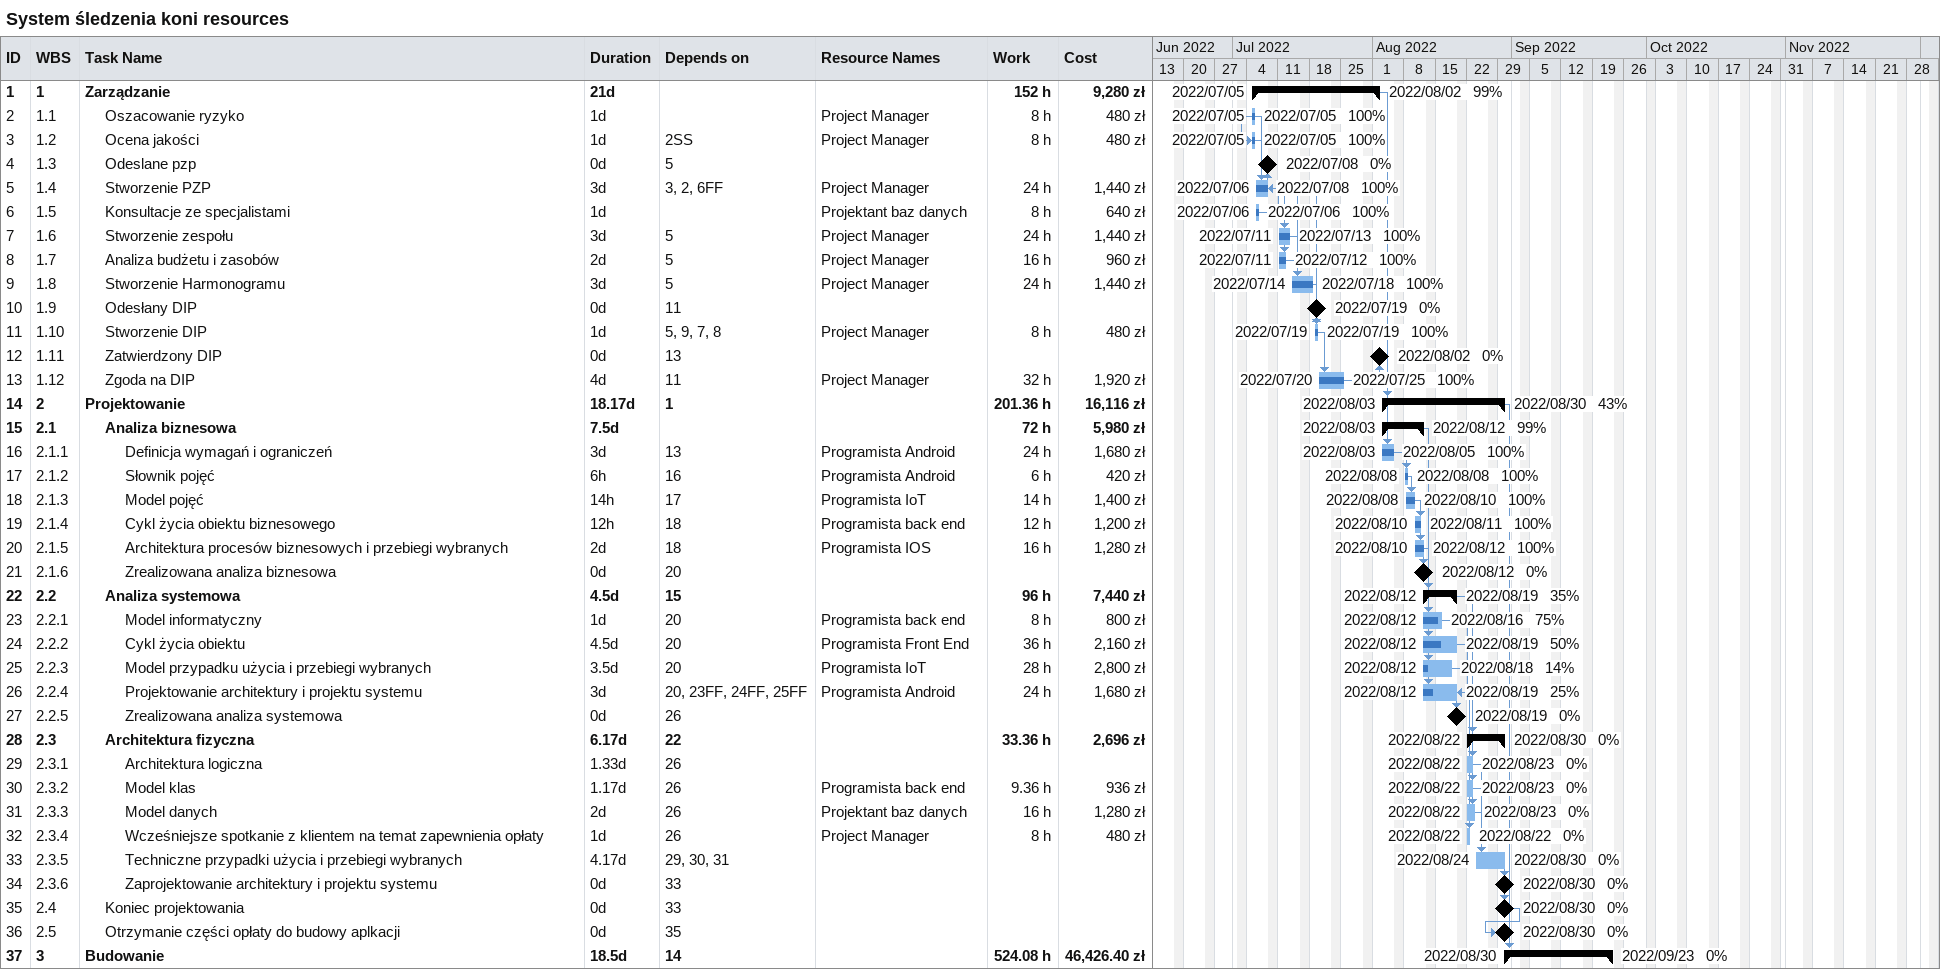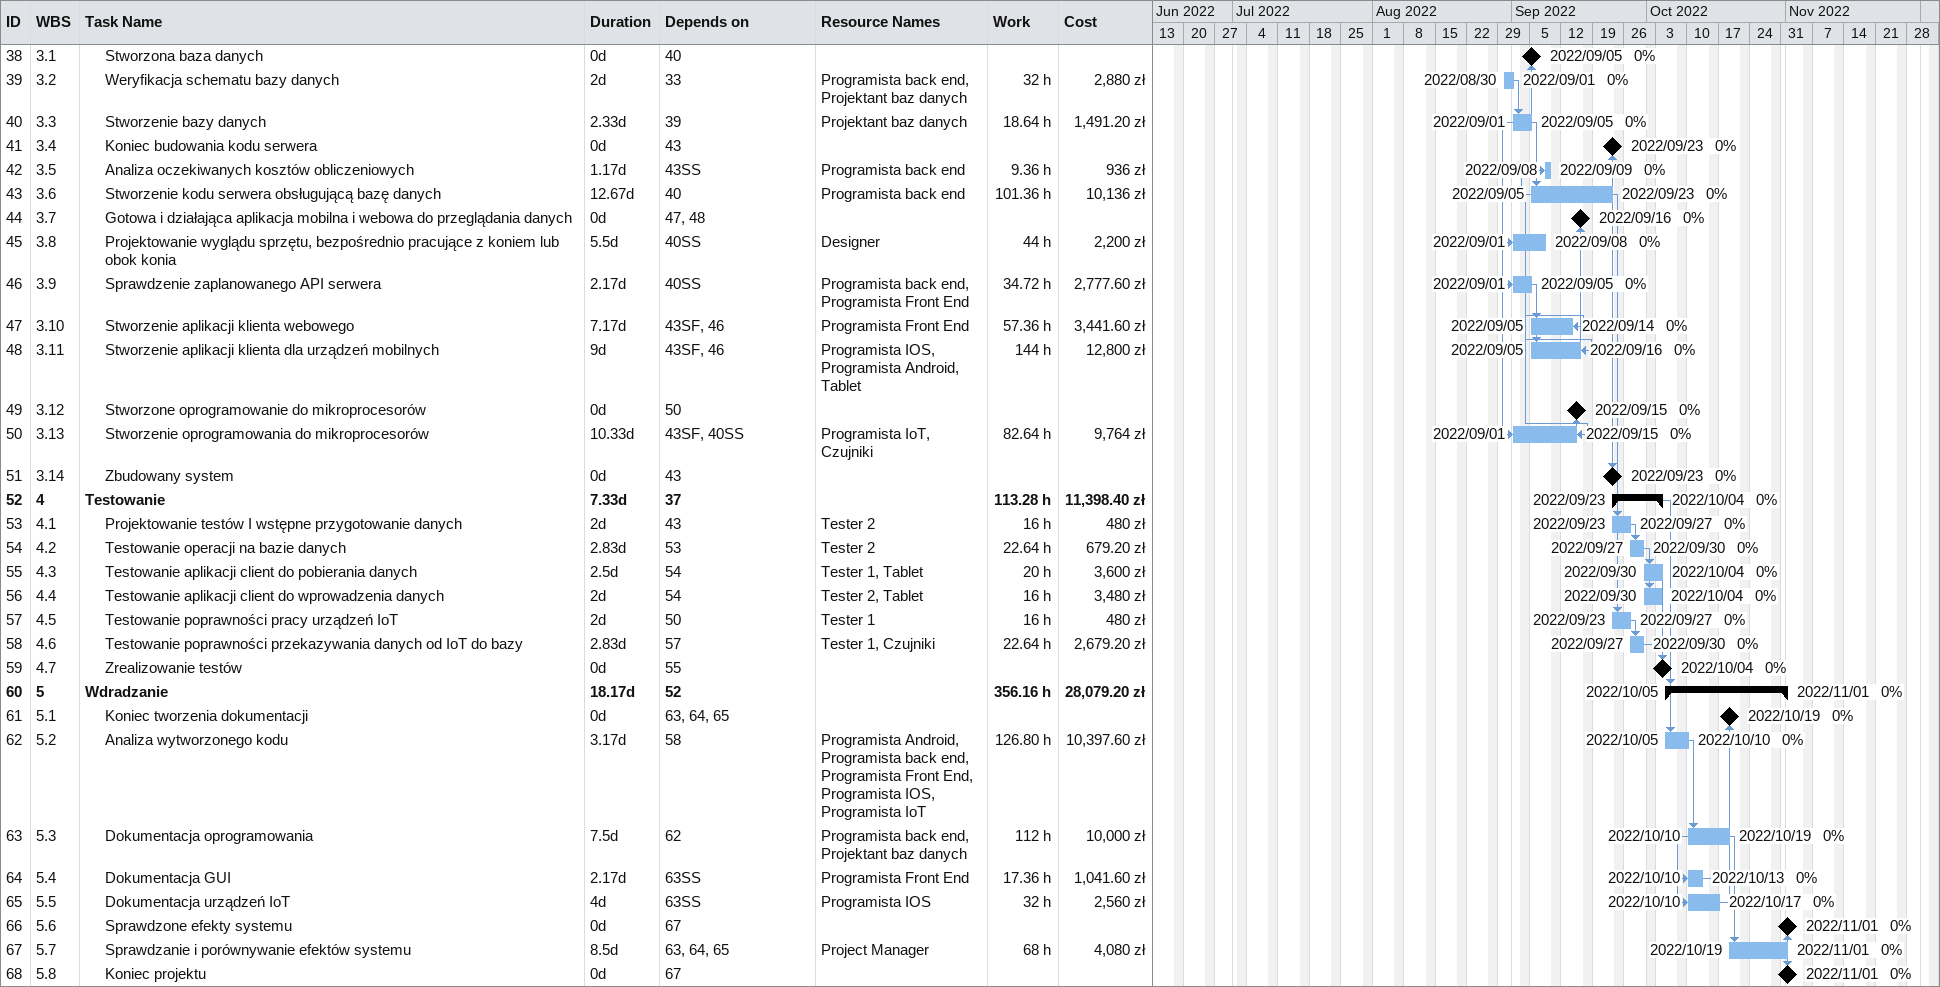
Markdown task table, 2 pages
System śledzenia koni resources

| ID | WBS | Task | Duration | Start | Finish | Predecessors | Resources | % complete | Work (h) | Cost (zł) |
|---|---|---|---|---|---|---|---|---|---|---|
| 1 | 1 | **Zarządzanie** | 21d | 2022-07-05 | 2022-08-02 |  |  | 99 | 152 | 9280 |
| 2 | 1.1 | Oszacowanie ryzyko | 1d | 2022-07-05 | 2022-07-05 |  | Project Manager | 100 | 8 | 480 |
| 3 | 1.2 | Ocena jakości | 1d | 2022-07-05 | 2022-07-05 | 2SS | Project Manager | 100 | 8 | 480 |
| 4 | 1.3 | Odeslane pzp | 0d | 2022-07-08 | 2022-07-08 | 5 |  | 0 |  |  |
| 5 | 1.4 | Stworzenie PZP | 3d | 2022-07-06 | 2022-07-08 | 3, 2, 6FF | Project Manager | 100 | 24 | 1440 |
| 6 | 1.5 | Konsultacje ze specjalistami | 1d | 2022-07-06 | 2022-07-06 |  | Projektant baz danych | 100 | 8 | 640 |
| 7 | 1.6 | Stworzenie zespołu | 3d | 2022-07-11 | 2022-07-13 | 5 | Project Manager | 100 | 24 | 1440 |
| 8 | 1.7 | Analiza budżetu i zasobów | 2d | 2022-07-11 | 2022-07-12 | 5 | Project Manager | 100 | 16 | 960 |
| 9 | 1.8 | Stworzenie Harmonogramu | 3d | 2022-07-14 | 2022-07-18 | 5 | Project Manager | 100 | 24 | 1440 |
| 10 | 1.9 | Odesłany DIP | 0d | 2022-07-19 | 2022-07-19 | 11 |  | 0 |  |  |
| 11 | 1.10 | Stworzenie DIP | 1d | 2022-07-19 | 2022-07-19 | 5, 9, 7, 8 | Project Manager | 100 | 8 | 480 |
| 12 | 1.11 | Zatwierdzony DIP | 0d | 2022-08-02 | 2022-08-02 | 13 |  | 0 |  |  |
| 13 | 1.12 | Zgoda na DIP | 4d | 2022-07-20 | 2022-07-25 | 11 | Project Manager | 100 | 32 | 1920 |
| 14 | 2 | **Projektowanie** | 18.17d | 2022-08-03 | 2022-08-30 | 1 |  | 43 | 201.36 | 16116 |
| 15 | 2.1 | **Analiza biznesowa** | 7.5d | 2022-08-03 | 2022-08-12 |  |  | 99 | 72 | 5980 |
| 16 | 2.1.1 | Definicja wymagań i ograniczeń | 3d | 2022-08-03 | 2022-08-05 | 13 | Programista Android | 100 | 24 | 1680 |
| 17 | 2.1.2 | Słownik pojęć | 6h | 2022-08-08 | 2022-08-08 | 16 | Programista Android | 100 | 6 | 420 |
| 18 | 2.1.3 | Model pojęć | 14h | 2022-08-08 | 2022-08-10 | 17 | Programista IoT | 100 | 14 | 1400 |
| 19 | 2.1.4 | Cykl życia obiektu biznesowego | 12h | 2022-08-10 | 2022-08-11 | 18 | Programista back end | 100 | 12 | 1200 |
| 20 | 2.1.5 | Architektura procesów biznesowych i przebiegi wybranych | 2d | 2022-08-10 | 2022-08-12 | 18 | Programista IOS | 100 | 16 | 1280 |
| 21 | 2.1.6 | Zrealizowana analiza biznesowa | 0d | 2022-08-12 | 2022-08-12 | 20 |  | 0 |  |  |
| 22 | 2.2 | **Analiza systemowa** | 4.5d | 2022-08-12 | 2022-08-19 | 15 |  | 35 | 96 | 7440 |
| 23 | 2.2.1 | Model informatyczny | 1d | 2022-08-12 | 2022-08-16 | 20 | Programista back end | 75 | 8 | 800 |
| 24 | 2.2.2 | Cykl życia obiektu | 4.5d | 2022-08-12 | 2022-08-19 | 20 | Programista Front End | 50 | 36 | 2160 |
| 25 | 2.2.3 | Model przypadku użycia i przebiegi wybranych | 3.5d | 2022-08-12 | 2022-08-18 | 20 | Programista IoT | 14 | 28 | 2800 |
| 26 | 2.2.4 | Projektowanie architektury i projektu systemu | 3d | 2022-08-12 | 2022-08-19 | 20, 23FF, 24FF, 25FF | Programista Android | 25 | 24 | 1680 |
| 27 | 2.2.5 | Zrealizowana analiza systemowa | 0d | 2022-08-19 | 2022-08-19 | 26 |  | 0 |  |  |
| 28 | 2.3 | **Architektura fizyczna** | 6.17d | 2022-08-22 | 2022-08-30 | 22 |  | 0 | 33.36 | 2696 |
| 29 | 2.3.1 | Architektura logiczna | 1.33d | 2022-08-22 | 2022-08-23 | 26 |  | 0 |  |  |
| 30 | 2.3.2 | Model klas | 1.17d | 2022-08-22 | 2022-08-23 | 26 | Programista back end | 0 | 9.36 | 936 |
| 31 | 2.3.3 | Model danych | 2d | 2022-08-22 | 2022-08-23 | 26 | Projektant baz danych | 0 | 16 | 1280 |
| 32 | 2.3.4 | Wcześniejsze spotkanie z klientem na temat zapewnienia opłaty | 1d | 2022-08-22 | 2022-08-22 | 26 | Project Manager | 0 | 8 | 480 |
| 33 | 2.3.5 | Techniczne przypadki użycia i przebiegi wybranych | 4.17d | 2022-08-24 | 2022-08-30 | 29, 30, 31 |  | 0 |  |  |
| 34 | 2.3.6 | Zaprojektowanie architektury i projektu systemu | 0d | 2022-08-30 | 2022-08-30 | 33 |  | 0 |  |  |
| 35 | 2.4 | Koniec projektowania | 0d | 2022-08-30 | 2022-08-30 | 33 |  | 0 |  |  |
| 36 | 2.5 | Otrzymanie części opłaty do budowy aplkacji | 0d | 2022-08-30 | 2022-08-30 | 35 |  | 0 |  |  |
| 37 | 3 | **Budowanie** | 18.5d | 2022-08-30 | 2022-09-23 | 14 |  | 0 | 524.08 | 46426.40 |
| 38 | 3.1 | Stworzona baza danych | 0d | 2022-09-05 | 2022-09-05 | 40 |  | 0 |  |  |
| 39 | 3.2 | Weryfikacja schematu bazy danych | 2d | 2022-08-30 | 2022-09-01 | 33 | Programista back end, Projektant baz danych | 0 | 32 | 2880 |
| 40 | 3.3 | Stworzenie bazy danych | 2.33d | 2022-09-01 | 2022-09-05 | 39 | Projektant baz danych | 0 | 18.64 | 1491.20 |
| 41 | 3.4 | Koniec budowania kodu serwera | 0d | 2022-09-23 | 2022-09-23 | 43 |  | 0 |  |  |
| 42 | 3.5 | Analiza oczekiwanych kosztów obliczeniowych | 1.17d | 2022-09-08 | 2022-09-09 | 43SS | Programista back end | 0 | 9.36 | 936 |
| 43 | 3.6 | Stworzenie kodu serwera obsługującą bazę danych | 12.67d | 2022-09-05 | 2022-09-23 | 40 | Programista back end | 0 | 101.36 | 10136 |
| 44 | 3.7 | Gotowa i działająca aplikacja mobilna i webowa do przeglądania danych | 0d | 2022-09-16 | 2022-09-16 | 47, 48 |  | 0 |  |  |
| 45 | 3.8 | Projektowanie wyglądu sprzętu, bezpośrednio pracujące z koniem lub obok konia | 5.5d | 2022-09-01 | 2022-09-08 | 40SS | Designer | 0 | 44 | 2200 |
| 46 | 3.9 | Sprawdzenie zaplanowanego API serwera | 2.17d | 2022-09-01 | 2022-09-05 | 40SS | Programista back end, Programista Front End | 0 | 34.72 | 2777.60 |
| 47 | 3.10 | Stworzenie aplikacji klienta webowego | 7.17d | 2022-09-05 | 2022-09-14 | 43SF, 46 | Programista Front End | 0 | 57.36 | 3441.60 |
| 48 | 3.11 | Stworzenie aplikacji klienta dla urządzeń mobilnych | 9d | 2022-09-05 | 2022-09-16 | 43SF, 46 | Programista IOS, Programista Android, Tablet | 0 | 144 | 12800 |
| 49 | 3.12 | Stworzone oprogramowanie do mikroprocesorów | 0d | 2022-09-15 | 2022-09-15 | 50 |  | 0 |  |  |
| 50 | 3.13 | Stworzenie oprogramowania do mikroprocesorów | 10.33d | 2022-09-01 | 2022-09-15 | 43SF, 40SS | Programista IoT, Czujniki | 0 | 82.64 | 9764 |
| 51 | 3.14 | Zbudowany system | 0d | 2022-09-23 | 2022-09-23 | 43 |  | 0 |  |  |
| 52 | 4 | **Testowanie** | 7.33d | 2022-09-23 | 2022-10-04 | 37 |  | 0 | 113.28 | 11398.40 |
| 53 | 4.1 | Projektowanie testów I wstępne przygotowanie danych | 2d | 2022-09-23 | 2022-09-27 | 43 | Tester 2 | 0 | 16 | 480 |
| 54 | 4.2 | Testowanie operacji na bazie danych | 2.83d | 2022-09-27 | 2022-09-30 | 53 | Tester 2 | 0 | 22.64 | 679.20 |
| 55 | 4.3 | Testowanie aplikacji client do pobierania danych | 2.5d | 2022-09-30 | 2022-10-04 | 54 | Tester 1, Tablet | 0 | 20 | 3600 |
| 56 | 4.4 | Testowanie aplikacji client do wprowadzenia danych | 2d | 2022-09-30 | 2022-10-04 | 54 | Tester 2, Tablet | 0 | 16 | 3480 |
| 57 | 4.5 | Testowanie poprawności pracy urządzeń IoT | 2d | 2022-09-23 | 2022-09-27 | 50 | Tester 1 | 0 | 16 | 480 |
| 58 | 4.6 | Testowanie poprawności przekazywania danych od IoT do bazy | 2.83d | 2022-09-27 | 2022-09-30 | 57 | Tester 1, Czujniki | 0 | 22.64 | 2679.20 |
| 59 | 4.7 | Zrealizowanie testów | 0d | 2022-10-04 | 2022-10-04 | 55 |  | 0 |  |  |
| 60 | 5 | **Wdradzanie** | 18.17d | 2022-10-05 | 2022-11-01 | 52 |  | 0 | 356.16 | 28079.20 |
| 61 | 5.1 | Koniec tworzenia dokumentacji | 0d | 2022-10-19 | 2022-10-19 | 63, 64, 65 |  | 0 |  |  |
| 62 | 5.2 | Analiza wytworzonego kodu | 3.17d | 2022-10-05 | 2022-10-10 | 58 | Programista Android, Programista back end, Programista Front End, Programista IOS, Programista IoT | 0 | 126.80 | 10397.60 |
| 63 | 5.3 | Dokumentacja oprogramowania | 7.5d | 2022-10-10 | 2022-10-19 | 62 | Programista back end, Projektant baz danych | 0 | 112 | 10000 |
| 64 | 5.4 | Dokumentacja GUI | 2.17d | 2022-10-10 | 2022-10-13 | 63SS | Programista Front End | 0 | 17.36 | 1041.60 |
| 65 | 5.5 | Dokumentacja urządzeń IoT | 4d | 2022-10-10 | 2022-10-17 | 63SS | Programista IOS | 0 | 32 | 2560 |
| 66 | 5.6 | Sprawdzone efekty systemu | 0d | 2022-11-01 | 2022-11-01 | 67 |  | 0 |  |  |
| 67 | 5.7 | Sprawdzanie i porównywanie efektów systemu | 8.5d | 2022-10-19 | 2022-11-01 | 63, 64, 65 | Project Manager | 0 | 68 | 4080 |
| 68 | 5.8 | Koniec projektu | 0d | 2022-11-01 | 2022-11-01 | 67 |  | 0 |  |  |
